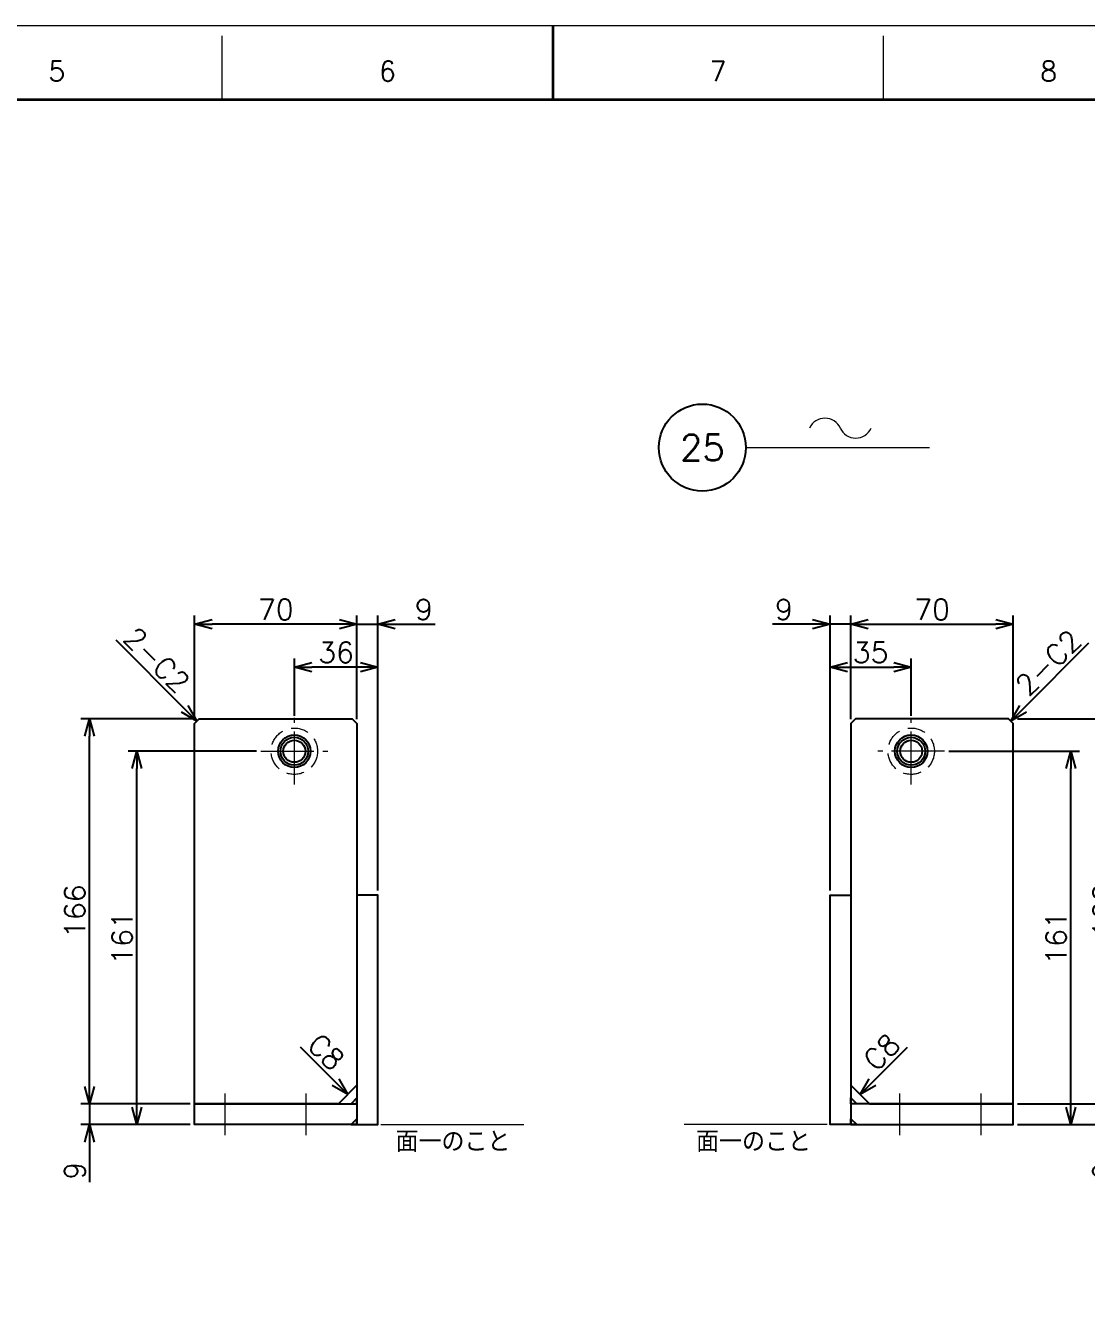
# Model space of a CAD drawing. Header units: millimetres. Extents: x 0 to 1764, y -17 to 1242.
# Drawn here: x 682 to 1140, y 684 to 1242 of the extents above; entities that cross this region are included whole.
import ezdxf
from ezdxf import colors
from ezdxf.entities.mleader import LeaderData, LeaderLine
from ezdxf.enums import TextEntityAlignment as Align
from ezdxf.math import Vec2, Vec3

# ---------------------------------------------------------------- set-up
doc = ezdxf.new("R2010")
doc.units = ezdxf.units.MM
doc.header["$LTSCALE"] = 1.2
doc.header["$PDMODE"] = 99
doc.header["$PDSIZE"] = 1
doc.linetypes.add('CENTER2', pattern=[28.575, 19.05, -3.175, 3.175, -3.175])
doc.linetypes.add('HIDDEN', pattern=[9.525, 6.35, -3.175])
for name, color, linetype, lineweight in [('04_HIDDEN', 2, 'HIDDEN', 13), ('05_CENTER', 4, 'CENTER2', 13), ('07_TEXT', 3, 'Continuous', 13), ('08_DIM', 3, 'Continuous', 13), ('90_FRAME', 5, 'Continuous', 35)]:
    doc.layers.add(name, color=color, linetype=linetype, lineweight=lineweight)
doc.layers.add('91_BLANK', color=5, linetype='Continuous', lineweight=0, plot=False)
doc.styles.add('KSS_TXT', font='txt.shx', dxfattribs={"bigfont": 'extfont2.shx'})
doc.styles.get("Standard").update_dxf_attribs({"font": 'txt.shx', "bigfont": 'extfont2.shx'})
doc.dimstyles.new('KSS_DIM', dxfattribs={"dimscale": 3, "dimtxt": 3, "dimasz": 2.5, "dimexe": 1.25, "dimexo": 0.625, "dimtad": 1, "dimdsep": 46, "dimtxsty": 'KSS_TXT', "dimblk": 'OPEN30', "dimcen": 0, "dimazin": 2, "dimtfac": 0.75, "dimtmove": 0, "dimatfit": 3, "dimldrblk": 'OPEN30', "dimfxl": 1.25, "dimtolj": 1, "dimarcsym": 0})

# ---------------------------------------------------------------- blocks, each defined once
blk = doc.blocks.new('_Open30')
at = {"color": 0, "linetype": 'ByBlock', "lineweight": -2}
for p, q in [((-1, 0.268), (0, 0)), ((0, 0), (-1, -0.268)), ((0, 0), (-1, 0))]:
    blk.add_line(p, q, dxfattribs=at)
blk = doc.blocks.new('*D171')
at = {"layer": '08_DIM', "color": 0, "lineweight": -2, "transparency": 16777216}
for p, q in [((781.88, 928.88), (726.52, 928.88)), ((730.27, 775.38), (730.27, 921.38)), ((753.28, 767.88), (726.52, 767.88))]:
    blk.add_line(p, q, dxfattribs=at)
at = {"layer": 'Defpoints', "color": 0, "transparency": 16777216}
for p in [(730.27, 928.88), (783.75, 928.88), (755.16, 767.88)]:
    blk.add_point(p, dxfattribs=at)
at = {"layer": '08_DIM', "color": 0, "lineweight": -2, "transparency": 16777216, "xscale": 7.5, "yscale": 7.5, "zscale": 7.5}
for p, rotation in [((730.27, 928.88), 90), ((730.27, 767.88), 270)]:
    blk.add_blockref('_Open30', p, dxfattribs=dict(at, rotation=rotation))
at = {"layer": '08_DIM', "color": 0, "transparency": 16777216, "insert": (723.9, 848.38), "char_height": 9, "attachment_point": 5, "rotation": 90, "style": 'KSS_TXT'}
blk.add_mtext('\\A1;161', dxfattribs=at)
blk = doc.blocks.new('*D172')
at = {"layer": '08_DIM', "color": 0, "lineweight": -2, "transparency": 16777216}
for p, q in [((798.16, 944.16), (798.16, 968.83)), ((826.66, 965.08), (805.66, 965.08)), ((834.16, 868.76), (834.16, 968.83))]:
    blk.add_line(p, q, dxfattribs=at)
at = {"layer": 'Defpoints', "color": 0, "transparency": 16777216}
for p in [(798.16, 965.08), (798.16, 942.28), (834.16, 866.88)]:
    blk.add_point(p, dxfattribs=at)
at = {"layer": '08_DIM', "color": 0, "lineweight": -2, "transparency": 16777216, "xscale": 7.5, "yscale": 7.5, "zscale": 7.5, "rotation": 180}
blk.add_blockref('_Open30', (798.16, 965.08), dxfattribs=at)
at = {"layer": '08_DIM', "color": 0, "lineweight": -2, "transparency": 16777216, "xscale": 7.5, "yscale": 7.5, "zscale": 7.5}
blk.add_blockref('_Open30', (834.16, 965.08), dxfattribs=at)
at = {"layer": '08_DIM', "color": 0, "transparency": 16777216, "insert": (816.16, 971.46), "char_height": 9, "attachment_point": 5, "style": 'KSS_TXT'}
blk.add_mtext('\\A1;36', dxfattribs=at)
blk = doc.blocks.new('*D173')
at = {"layer": '08_DIM', "color": 0, "lineweight": -2, "transparency": 16777216}
for p, q in [((755.16, 942.76), (755.16, 987.35)), ((825.16, 942.76), (825.16, 987.35)), ((817.66, 983.6), (762.66, 983.6))]:
    blk.add_line(p, q, dxfattribs=at)
at = {"layer": 'Defpoints', "color": 0, "transparency": 16777216}
for p in [(755.16, 983.6), (755.16, 940.88), (825.16, 940.88)]:
    blk.add_point(p, dxfattribs=at)
at = {"layer": '08_DIM', "color": 0, "lineweight": -2, "transparency": 16777216, "xscale": 7.5, "yscale": 7.5, "zscale": 7.5, "rotation": 180}
blk.add_blockref('_Open30', (755.16, 983.6), dxfattribs=at)
at = {"layer": '08_DIM', "color": 0, "lineweight": -2, "transparency": 16777216, "xscale": 7.5, "yscale": 7.5, "zscale": 7.5}
blk.add_blockref('_Open30', (825.16, 983.6), dxfattribs=at)
at = {"layer": '08_DIM', "color": 0, "transparency": 16777216, "insert": (790.16, 989.97), "char_height": 9, "attachment_point": 5, "style": 'KSS_TXT'}
blk.add_mtext('\\A1;70', dxfattribs=at)
blk = doc.blocks.new('*D174')
at = {"layer": '08_DIM', "color": 0, "lineweight": -2, "transparency": 16777216}
for p, q in [((825.16, 942.76), (825.16, 987.35)), ((834.16, 868.76), (834.16, 987.35)), ((817.66, 983.6), (810.16, 983.6)), ((825.16, 983.6), (834.16, 983.6)), ((841.66, 983.6), (858.91, 983.6))]:
    blk.add_line(p, q, dxfattribs=at)
at = {"layer": 'Defpoints', "color": 0, "transparency": 16777216}
for p in [(834.16, 983.6), (825.16, 940.88), (834.16, 866.88)]:
    blk.add_point(p, dxfattribs=at)
at = {"layer": '08_DIM', "color": 0, "lineweight": -2, "transparency": 16777216, "xscale": 7.5, "yscale": 7.5, "zscale": 7.5}
blk.add_blockref('_Open30', (825.16, 983.6), dxfattribs=at)
at = {"layer": '08_DIM', "color": 0, "lineweight": -2, "transparency": 16777216, "xscale": 7.5, "yscale": 7.5, "zscale": 7.5, "rotation": 180}
blk.add_blockref('_Open30', (834.16, 983.6), dxfattribs=at)
at = {"layer": '08_DIM', "color": 0, "transparency": 16777216, "insert": (854.03, 989.97), "char_height": 9, "attachment_point": 5, "style": 'KSS_TXT'}
blk.add_mtext('\\A1;9', dxfattribs=at)
blk = doc.blocks.new('*D179')
at = {"layer": '08_DIM', "color": 0, "lineweight": -2, "transparency": 16777216}
for p, q in [((755.28, 942.88), (706.13, 942.88)), ((709.88, 784.38), (709.88, 935.38)), ((753.28, 776.88), (706.13, 776.88))]:
    blk.add_line(p, q, dxfattribs=at)
at = {"layer": 'Defpoints', "color": 0, "transparency": 16777216}
for p in [(709.88, 942.88), (757.16, 942.88), (755.16, 776.88)]:
    blk.add_point(p, dxfattribs=at)
at = {"layer": '08_DIM', "color": 0, "lineweight": -2, "transparency": 16777216, "xscale": 7.5, "yscale": 7.5, "zscale": 7.5}
for p, rotation in [((709.88, 942.88), 90), ((709.88, 776.88), 270)]:
    blk.add_blockref('_Open30', p, dxfattribs=dict(at, rotation=rotation))
at = {"layer": '08_DIM', "color": 0, "transparency": 16777216, "insert": (703.51, 859.88), "char_height": 9, "attachment_point": 5, "rotation": 90, "style": 'KSS_TXT'}
blk.add_mtext('\\A1;166', dxfattribs=at)
blk = doc.blocks.new('*D180')
at = {"layer": '08_DIM', "color": 0, "lineweight": -2, "transparency": 16777216}
blk.add_line((815.85, 786.19), (800.75, 801.29), dxfattribs=at)
at = {"layer": 'Defpoints', "color": 0, "transparency": 16777216}
for p in [(793.6, 808.44), (793.6, 808.44), (821.16, 780.88)]:
    blk.add_point(p, dxfattribs=at)
at = {"layer": '08_DIM', "color": 0, "lineweight": -2, "transparency": 16777216, "xscale": 7.5, "yscale": 7.5, "zscale": 7.5, "rotation": 315.0000000000001}
blk.add_blockref('_Open30', (821.16, 780.88), dxfattribs=at)
at = {"layer": '08_DIM', "color": 0, "transparency": 16777216, "insert": (811.89, 799.17), "char_height": 9, "attachment_point": 5, "rotation": 315, "style": 'KSS_TXT'}
blk.add_mtext('\\A1;C8', dxfattribs=at)
blk = doc.blocks.new('*D181')
at = {"layer": '08_DIM', "color": 0, "lineweight": -2, "transparency": 16777216}
blk.add_line((750.85, 947.19), (721.33, 976.71), dxfattribs=at)
at = {"layer": 'Defpoints', "color": 0, "transparency": 16777216}
for p in [(717.24, 980.8), (717.24, 980.8), (756.16, 941.88)]:
    blk.add_point(p, dxfattribs=at)
at = {"layer": '08_DIM', "color": 0, "lineweight": -2, "transparency": 16777216, "xscale": 7.5, "yscale": 7.5, "zscale": 7.5, "rotation": 315}
blk.add_blockref('_Open30', (756.16, 941.88), dxfattribs=at)
at = {"layer": '08_DIM', "color": 0, "transparency": 16777216, "insert": (738.83, 968.23), "char_height": 9, "attachment_point": 5, "rotation": 315, "style": 'KSS_TXT'}
blk.add_mtext('\\A1;2-C2', dxfattribs=at)
blk = doc.blocks.new('*D185')
at = {"layer": '08_DIM', "color": 0, "lineweight": -2, "transparency": 16777216}
for p, q in [((709.88, 784.38), (709.88, 791.88)), ((753.28, 776.88), (706.13, 776.88)), ((709.88, 776.88), (709.88, 767.88)), ((753.28, 767.88), (706.13, 767.88)), ((709.88, 760.38), (709.88, 743.13))]:
    blk.add_line(p, q, dxfattribs=at)
at = {"layer": 'Defpoints', "color": 0, "transparency": 16777216}
for p in [(755.16, 776.88), (709.88, 767.88), (755.16, 767.88)]:
    blk.add_point(p, dxfattribs=at)
at = {"layer": '08_DIM', "color": 0, "lineweight": -2, "transparency": 16777216, "xscale": 7.5, "yscale": 7.5, "zscale": 7.5}
for p, rotation in [((709.88, 776.88), 270), ((709.88, 767.88), 90)]:
    blk.add_blockref('_Open30', p, dxfattribs=dict(at, rotation=rotation))
at = {"layer": '08_DIM', "color": 0, "transparency": 16777216, "insert": (703.51, 748.01), "char_height": 9, "attachment_point": 5, "rotation": 90, "style": 'KSS_TXT'}
blk.add_mtext('\\A1;9', dxfattribs=at)
blk = doc.blocks.new('*D187')
at = {"layer": '08_DIM', "color": 0, "lineweight": -2, "transparency": 16777216}
blk.add_line((1047.48, 786.19), (1062.59, 801.29), dxfattribs=at)
at = {"layer": 'Defpoints', "color": 0, "transparency": 16777216}
for p in [(1069.73, 808.44), (1069.73, 808.44), (1042.18, 780.88)]:
    blk.add_point(p, dxfattribs=at)
at = {"layer": '08_DIM', "color": 0, "lineweight": -2, "transparency": 16777216, "xscale": 7.5, "yscale": 7.5, "zscale": 7.5, "rotation": 224.9999999999999}
blk.add_blockref('_Open30', (1042.18, 780.88), dxfattribs=at)
at = {"layer": '08_DIM', "color": 0, "transparency": 16777216, "insert": (1051.45, 799.17), "char_height": 9, "attachment_point": 5, "rotation": 45, "style": 'KSS_TXT'}
blk.add_mtext('\\A1;C8', dxfattribs=at)
blk = doc.blocks.new('*D189')
at = {"layer": '08_DIM', "color": 0, "lineweight": -2, "transparency": 16777216}
for p, q in [((1080.46, 928.88), (1136.81, 928.88)), ((1133.06, 775.38), (1133.06, 921.38)), ((1110.06, 767.88), (1136.81, 767.88))]:
    blk.add_line(p, q, dxfattribs=at)
at = {"layer": 'Defpoints', "color": 0, "transparency": 16777216}
for p in [(1078.58, 928.88), (1133.06, 928.88), (1108.18, 767.88)]:
    blk.add_point(p, dxfattribs=at)
at = {"layer": '08_DIM', "color": 0, "lineweight": -2, "transparency": 16777216, "xscale": 7.5, "yscale": 7.5, "zscale": 7.5}
for p, rotation in [((1133.06, 928.88), 90), ((1133.06, 767.88), 270)]:
    blk.add_blockref('_Open30', p, dxfattribs=dict(at, rotation=rotation))
at = {"layer": '08_DIM', "color": 0, "transparency": 16777216, "insert": (1126.69, 848.38), "char_height": 9, "attachment_point": 5, "rotation": 90, "style": 'KSS_TXT'}
blk.add_mtext('\\A1;161', dxfattribs=at)
blk = doc.blocks.new('*D190')
at = {"layer": '08_DIM', "color": 0, "lineweight": -2, "transparency": 16777216}
for p, q in [((1029.18, 868.76), (1029.18, 968.83)), ((1036.68, 965.08), (1056.68, 965.08)), ((1064.18, 944.16), (1064.18, 968.83))]:
    blk.add_line(p, q, dxfattribs=at)
at = {"layer": 'Defpoints', "color": 0, "transparency": 16777216}
for p in [(1064.18, 965.08), (1064.18, 942.28), (1029.18, 866.88)]:
    blk.add_point(p, dxfattribs=at)
at = {"layer": '08_DIM', "color": 0, "lineweight": -2, "transparency": 16777216, "xscale": 7.5, "yscale": 7.5, "zscale": 7.5, "rotation": 180}
blk.add_blockref('_Open30', (1029.18, 965.08), dxfattribs=at)
at = {"layer": '08_DIM', "color": 0, "lineweight": -2, "transparency": 16777216, "xscale": 7.5, "yscale": 7.5, "zscale": 7.5}
blk.add_blockref('_Open30', (1064.18, 965.08), dxfattribs=at)
at = {"layer": '08_DIM', "color": 0, "transparency": 16777216, "insert": (1046.68, 971.46), "char_height": 9, "attachment_point": 5, "style": 'KSS_TXT'}
blk.add_mtext('\\A1;35', dxfattribs=at)
blk = doc.blocks.new('*D191')
at = {"layer": '08_DIM', "color": 0, "lineweight": -2, "transparency": 16777216}
for p, q in [((1038.18, 942.76), (1038.18, 987.35)), ((1108.18, 942.76), (1108.18, 987.35)), ((1045.68, 983.6), (1100.68, 983.6))]:
    blk.add_line(p, q, dxfattribs=at)
at = {"layer": 'Defpoints', "color": 0, "transparency": 16777216}
for p in [(1108.18, 983.6), (1038.18, 940.88), (1108.18, 940.88)]:
    blk.add_point(p, dxfattribs=at)
at = {"layer": '08_DIM', "color": 0, "lineweight": -2, "transparency": 16777216, "xscale": 7.5, "yscale": 7.5, "zscale": 7.5, "rotation": 180}
blk.add_blockref('_Open30', (1038.18, 983.6), dxfattribs=at)
at = {"layer": '08_DIM', "color": 0, "lineweight": -2, "transparency": 16777216, "xscale": 7.5, "yscale": 7.5, "zscale": 7.5}
blk.add_blockref('_Open30', (1108.18, 983.6), dxfattribs=at)
at = {"layer": '08_DIM', "color": 0, "transparency": 16777216, "insert": (1073.18, 989.97), "char_height": 9, "attachment_point": 5, "style": 'KSS_TXT'}
blk.add_mtext('\\A1;70', dxfattribs=at)
blk = doc.blocks.new('*D192')
at = {"layer": '08_DIM', "color": 0, "lineweight": -2, "transparency": 16777216}
for p, q in [((1029.18, 868.76), (1029.18, 987.35)), ((1038.18, 942.76), (1038.18, 987.35)), ((1021.68, 983.6), (1004.43, 983.6)), ((1038.18, 983.6), (1029.18, 983.6)), ((1045.68, 983.6), (1053.18, 983.6))]:
    blk.add_line(p, q, dxfattribs=at)
at = {"layer": 'Defpoints', "color": 0, "transparency": 16777216}
for p in [(1029.18, 983.6), (1038.18, 940.88), (1029.18, 866.88)]:
    blk.add_point(p, dxfattribs=at)
at = {"layer": '08_DIM', "color": 0, "lineweight": -2, "transparency": 16777216, "xscale": 7.5, "yscale": 7.5, "zscale": 7.5}
blk.add_blockref('_Open30', (1029.18, 983.6), dxfattribs=at)
at = {"layer": '08_DIM', "color": 0, "lineweight": -2, "transparency": 16777216, "xscale": 7.5, "yscale": 7.5, "zscale": 7.5, "rotation": 180}
blk.add_blockref('_Open30', (1038.18, 983.6), dxfattribs=at)
at = {"layer": '08_DIM', "color": 0, "transparency": 16777216, "insert": (1009.31, 989.97), "char_height": 9, "attachment_point": 5, "style": 'KSS_TXT'}
blk.add_mtext('\\A1;9', dxfattribs=at)
blk = doc.blocks.new('*D193')
at = {"layer": '08_DIM', "color": 0, "lineweight": -2, "transparency": 16777216}
for p, q in [((1110.06, 942.88), (1157.2, 942.88)), ((1153.45, 784.38), (1153.45, 935.38)), ((1110.06, 776.88), (1157.2, 776.88))]:
    blk.add_line(p, q, dxfattribs=at)
at = {"layer": 'Defpoints', "color": 0, "transparency": 16777216}
for p in [(1108.18, 942.88), (1153.45, 942.88), (1108.18, 776.88)]:
    blk.add_point(p, dxfattribs=at)
at = {"layer": '08_DIM', "color": 0, "lineweight": -2, "transparency": 16777216, "xscale": 7.5, "yscale": 7.5, "zscale": 7.5}
for p, rotation in [((1153.45, 942.88), 90), ((1153.45, 776.88), 270)]:
    blk.add_blockref('_Open30', p, dxfattribs=dict(at, rotation=rotation))
at = {"layer": '08_DIM', "color": 0, "transparency": 16777216, "insert": (1147.08, 859.88), "char_height": 9, "attachment_point": 5, "rotation": 90, "style": 'KSS_TXT'}
blk.add_mtext('\\A1;166', dxfattribs=at)
blk = doc.blocks.new('*D188')
at = {"layer": '08_DIM', "color": 0, "lineweight": -2, "transparency": 16777216}
for p, q in [((1153.45, 784.38), (1153.45, 791.88)), ((1110.06, 776.88), (1157.2, 776.88)), ((1153.45, 776.88), (1153.45, 767.88)), ((1110.06, 767.88), (1157.2, 767.88)), ((1153.45, 760.38), (1153.45, 743.13))]:
    blk.add_line(p, q, dxfattribs=at)
at = {"layer": 'Defpoints', "color": 0, "transparency": 16777216}
for p in [(1108.18, 776.88), (1108.18, 767.88), (1153.45, 767.88)]:
    blk.add_point(p, dxfattribs=at)
at = {"layer": '08_DIM', "color": 0, "lineweight": -2, "transparency": 16777216, "xscale": 7.5, "yscale": 7.5, "zscale": 7.5}
for p, rotation in [((1153.45, 776.88), 270), ((1153.45, 767.88), 90)]:
    blk.add_blockref('_Open30', p, dxfattribs=dict(at, rotation=rotation))
at = {"layer": '08_DIM', "color": 0, "transparency": 16777216, "insert": (1147.08, 748.01), "char_height": 9, "attachment_point": 5, "rotation": 90, "style": 'KSS_TXT'}
blk.add_mtext('\\A1;9', dxfattribs=at)
blk = doc.blocks.new('*D194')
at = {"layer": '08_DIM', "color": 0, "lineweight": -2, "transparency": 16777216}
blk.add_line((1112.48, 947.19), (1140.86, 975.57), dxfattribs=at)
at = {"layer": 'Defpoints', "color": 0, "transparency": 16777216}
for p in [(1148.56, 983.26), (1148.56, 983.26), (1107.18, 941.88)]:
    blk.add_point(p, dxfattribs=at)
at = {"layer": '08_DIM', "color": 0, "lineweight": -2, "transparency": 16777216, "xscale": 7.5, "yscale": 7.5, "zscale": 7.5, "rotation": 224.9999999999999}
blk.add_blockref('_Open30', (1107.18, 941.88), dxfattribs=at)
at = {"layer": '08_DIM', "color": 0, "transparency": 16777216, "insert": (1123.36, 967.08), "char_height": 9, "attachment_point": 5, "rotation": 45, "style": 'KSS_TXT'}
blk.add_mtext('\\A1;2-C2', dxfattribs=at)
blk = doc.blocks.new('AM_BALLOON1')
at = {"transparency": 16777216}
blk.add_circle((0, 0), 5, dxfattribs=at)
blk.add_attdef('B_NUMBER', text='', height=3, dxfattribs=at).set_placement((0, 0), align=Align.MIDDLE_CENTER)
blk = doc.blocks.new('_OPEN')
at = {"color": 0, "linetype": 'ByBlock'}
for p, q in [((-1, 0.167), (0, 0)), ((0, 0), (-1, -0.167)), ((0, 0), (-1, 0))]:
    blk.add_line(p, q, dxfattribs=at)
blk = doc.blocks.new('p1ba05')
for centre, start, end in [((-2.95, 0.29), 24.2276, 155.5758), ((0, 1.62), 204.2276, 335.5758)]:
    blk.add_arc(centre, 1.62, start, end)

msp = doc.modelspace()

# ---------------------------------------------------------------- linework, layer by layer
msp.add_line((825.156, 784.883), (817.156, 776.883))
at = {"color": 0}
msp.add_line((1038.181, 784.883), (1046.181, 776.883), dxfattribs=at)
for points in [[(817.156, 776.883), (755.156, 776.883), (755.156, 940.883), (757.156, 942.883), (823.156, 942.883), (825.156, 940.883), (825.156, 784.883)], [(1046.181, 776.883), (1108.181, 776.883), (1108.181, 940.883), (1106.181, 942.883), (1040.181, 942.883), (1038.181, 940.883), (1038.181, 784.883)], [(825.156, 767.883), (834.156, 767.883), (834.156, 866.883), (825.156, 866.883)], [(1038.181, 767.883), (1029.181, 767.883), (1029.181, 866.883), (1038.181, 866.883)], [(825.156, 767.883), (755.156, 767.883), (755.156, 776.883), (825.156, 776.883)], [(1038.181, 767.883), (1108.181, 767.883), (1108.181, 776.883), (1038.181, 776.883)]]:
    msp.add_lwpolyline(points, close=True, dxfattribs=at)
at = {"color": 3}
for points in [[(825.156, 776.883), (825.156, 779.383), (825.156, 779.383), (822.656, 776.883)], [(1038.181, 776.883), (1038.181, 779.383), (1038.181, 779.383), (1040.681, 776.883)], [(825.156, 767.883), (825.156, 770.383), (825.156, 770.383), (822.656, 767.883)], [(1038.181, 767.883), (1038.181, 770.383), (1038.181, 770.383), (1040.681, 767.883)]]:
    msp.add_lwpolyline(points, close=True, dxfattribs=at)
at = {"color": 0}
for centre, radius in [((798.156, 928.883), 7), ((798.156, 928.883), 6), ((798.156, 928.883), 4.75), ((1064.181, 928.883), 7), ((1064.181, 928.883), 6), ((1064.181, 928.883), 4.75)]:
    msp.add_circle(centre, radius, dxfattribs=at)
at = {"layer": '04_HIDDEN'}
for centre in [(798.156, 928.883), (1064.181, 928.883)]:
    msp.add_circle(centre, 10, dxfattribs=at)
at = {"layer": '05_CENTER'}
for p, q in [((798.156, 914.482), (798.156, 943.284)), ((1064.181, 914.482), (1064.181, 943.284)), ((783.755, 928.883), (812.557, 928.883)), ((1078.582, 928.883), (1049.78, 928.883)), ((768.156, 781.293), (768.156, 763.396)), ((803.156, 781.293), (803.156, 763.396)), ((1059.181, 781.293), (1059.181, 763.396)), ((1094.181, 781.293), (1094.181, 763.396))]:
    msp.add_line(p, q, dxfattribs=at)
at = {"layer": '07_TEXT'}
for p, q in [((835.409, 767.883), (897.071, 767.883)), ((1027.928, 767.883), (966.266, 767.883))]:
    msp.add_line(p, q, dxfattribs=at)
at = {"layer": '08_DIM'}
msp.add_line((992.901, 1059.77), (1072.011, 1059.77), dxfattribs=at)
at = {"layer": '90_FRAME', "color": 4, "lineweight": 13}
for p, q in [((767.032, 1209.75), (767.032, 1237.359)), ((1052.169, 1209.75), (1052.169, 1237.359))]:
    msp.add_line(p, q, dxfattribs=at)
at = {"layer": '90_FRAME'}
msp.add_line((909.6, 1241.619), (909.6, 1209.75), dxfattribs=at)
msp.add_lwpolyline([(82.742, 27.485), (1736.459, 27.485), (1736.459, 1209.75), (82.742, 1209.75)], close=True, dxfattribs=at)
at = {"layer": '91_BLANK'}
msp.add_lwpolyline([(0, 0), (1764.068, 0), (1764.068, 1241.619), (0, 1241.619)], close=True, dxfattribs=at)

# ---------------------------------------------------------------- block references
at = {"layer": '08_DIM', "xscale": 4.5, "yscale": 4.5, "zscale": 4.5}
msp.add_blockref('p1ba05', (1040.252, 1063.872), dxfattribs=at)

# ---------------------------------------------------------------- texts
at = {"layer": '07_TEXT', "style": 'KSS_TXT'}
for p in [(841.811, 756.075), (971.426, 756.075)]:
    msp.add_text('面一のこと', height=9, dxfattribs=at).set_placement(p)
at = {"layer": '90_FRAME', "color": 0, "lineweight": 13, "style": 'KSS_TXT'}
for s, p in [('5', (695.748, 1215.249)), ('6', (838.316, 1215.249)), ('7', (980.884, 1215.249)), ('8', (1123.453, 1215.249))]:
    msp.add_text(s, height=8.52, dxfattribs=at).set_placement(p, align=Align.BOTTOM_CENTER)

# ---------------------------------------------------------------- dimensions: what is measured, and where the dimension line sits
at = {"layer": '08_DIM'}
for base, p1, p2, picture, middle in [((755.156, 983.596), (825.156, 940.883), (755.156, 940.883), '*D173', (790.156, 989.971)), ((834.156, 983.596), (825.156, 940.883), (834.156, 866.883), '*D174', (854.031, 989.971)), ((798.156, 965.081), (834.156, 866.883), (798.156, 942.284), '*D172', (816.156, 971.456))]:
    dim = msp.add_linear_dim(base=base, p1=p1, p2=p2, dimstyle='KSS_DIM', override={"dimarcsym": 1}, dxfattribs=at)
    dim.commit()
    dim.dimension.update_dxf_attribs({"geometry": picture, "text_midpoint": middle})
for base, p1, p2, angle, picture, middle in [((1029.181, 983.596), (1038.181, 940.883), (1029.181, 866.883), 180, '*D192', (1009.306, 989.971)), ((1108.181, 983.596), (1038.181, 940.883), (1108.181, 940.883), 180, '*D191', (1073.181, 989.971)), ((1064.181, 965.081), (1029.181, 866.883), (1064.181, 942.284), 180, '*D190', (1046.681, 971.462)), ((709.884, 942.883), (755.156, 776.883), (757.156, 942.883), 90, '*D179', (703.509, 859.883)), ((1153.453, 942.883), (1108.181, 776.883), (1108.181, 942.883), 90, '*D193', (1147.078, 859.883)), ((730.272, 928.883), (755.156, 767.883), (783.755, 928.883), 90, '*D171', (723.897, 848.383)), ((1133.065, 928.883), (1108.181, 767.883), (1078.582, 928.883), 90, '*D189', (1126.69, 848.383)), ((709.884, 767.883), (755.156, 776.883), (755.156, 767.883), 90, '*D185', (703.509, 748.008)), ((1153.453, 767.883), (1108.181, 776.883), (1108.181, 767.883), 90, '*D188', (1147.078, 748.008))]:
    dim = msp.add_linear_dim(base=base, p1=p1, p2=p2, angle=angle, dimstyle='KSS_DIM', override={"dimarcsym": 1}, dxfattribs=at)
    dim.commit()
    dim.dimension.update_dxf_attribs({"geometry": picture, "text_midpoint": middle})
dim = msp.add_linear_dim(base=(717.242, 980.796), p1=(756.156, 941.883), p2=(717.242, 980.796), angle=135, text='2-C2', dimstyle='KSS_DIM', override={"dimse1": 1, "dimse2": 1, "dimsd2": 1, "dimarcsym": 1}, dxfattribs=at)
dim.commit()
dim.dimension.update_dxf_attribs({"geometry": '*D181', "text_midpoint": (734.321, 963.718), "dimtype": 161})
for p1, p2, text, picture, middle in [((1107.181, 941.883), (1148.559, 983.261), '2-C2', '*D194', (1123.362, 967.08)), ((821.156, 780.883), (793.602, 808.436), 'C8', '*D180', (811.887, 799.167)), ((1042.181, 780.883), (1069.734, 808.436), 'C8', '*D187', (1051.45, 799.167))]:
    dim = msp.add_aligned_dim(p1=p1, p2=p2, distance=0, text=text, dimstyle='KSS_DIM', override={"dimse1": 1, "dimse2": 1, "dimsd2": 1, "dimarcsym": 1}, dxfattribs=at)
    dim.commit()
    dim.dimension.update_dxf_attribs({"geometry": picture, "text_midpoint": middle})

# ---------------------------------------------------------------- leaders
ml = msp.add_multileader_block('Standard', dxfattribs=at)
ml.set_content('AM_BALLOON1', color=256, scale=3.75)
ml.set_attribute('B_NUMBER', '25', width=0)
ml.set_leader_properties(color=256, linetype='ByLayer', lineweight=-1)
ml.set_arrow_properties(name='OPEN')
ml.build(insert=Vec2(0, 0))
ml.multileader.update_dxf_attribs({"leader_type": 0, "has_dogleg": 0, "text_right_attachment_type": 6, "dogleg_length": 0, "arrow_head_size": 7.5, "scale": 2.5, "block_connection_type": 1})
ctx = ml.context
ctx.base_point, ctx.scale, ctx.char_height, ctx.arrow_head_size, ctx.landing_gap_size, ctx.plane_origin = Vec3(974.129, 1059.785), 2.5, 15, 7.5, 7.5, Vec3(974.129, 1059.785)
ctx.right_attachment, ctx.attachment_type = 6, 1
notes = []
notes.append((ctx, [(0, (0, 0, 0), (0, 0), (1, 0), 1, [])]))
ctx.block.insert = Vec3(974.129, 1059.785)
for ctx, leaders in notes:
    for number, flags, end, landing, length, lines in leaders:
        leader = LeaderData()
        leader.index, (leader.has_last_leader_line, leader.has_dogleg_vector, leader.attachment_direction) = number, flags
        leader.last_leader_point, leader.dogleg_vector, leader.dogleg_length = Vec3(end), Vec3(landing), length
        for number, points, colour, breaks in lines:
            line = LeaderLine()
            line.index, line.vertices, line.color, line.breaks = number, Vec3.list(points), colors.encode_raw_color(colour), breaks
            leader.lines.append(line)
        ctx.leaders.append(leader)

doc.saveas('drawing.dxf')
